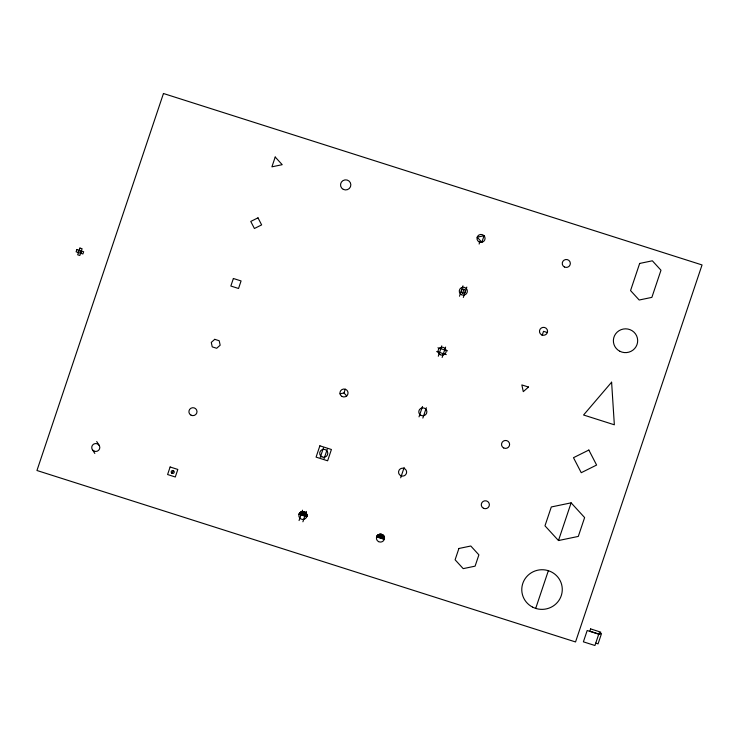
<?xml version="1.0" encoding="UTF-8"?>
<svg xmlns="http://www.w3.org/2000/svg" width="739" height="739" viewBox="0 0 739 739"><rect width="100%" height="100%" fill="white"/><g stroke="black" fill="none" stroke-linecap="round" stroke-linejoin="round"><path stroke-width="1.11" d="M78.288 252.498L79.036 250.272M80.736 253.274L81.484 251.057M172.233 473.403L173.185 470.577M299.055 520.552L302.537 510.187M320.246 457.404L323.405 447.982M340.023 393.813L343.995 392.982L345.252 389.213M302.907 521.78L306.38 511.406M324.088 458.633L327.257 449.201M438.292 356.235L441.765 345.87M419.013 416.861L422.486 406.496M459.492 296.228L462.974 285.854M400.695 477.8L404.168 467.427M462.679 293.069L463.944 289.3M479.121 244.055L479.759 242.17M442.134 357.464L445.617 347.099M422.856 418.089L426.338 407.725M463.335 297.447L466.817 287.083M542.26 335.09L543.525 331.321L547.368 332.541M535.701 608.4L548.356 570.702M558.472 540.542L571.127 502.843L584.623 517.568L578.295 536.422L558.472 540.542L544.976 525.817L551.303 506.963L571.127 502.843M437.931 347.783L447.548 350.84M436.666 351.552L446.282 354.609M381.084 534.205L382.322 534.593M380.225 534.158L383.033 535.054M379.698 534.223L383.421 535.415M379.19 534.352L383.744 535.803M378.858 534.482L383.947 536.098M378.497 534.657L384.132 536.449M378.239 534.805L384.243 536.717M377.952 535.008L384.354 537.041M377.749 535.175L384.419 537.29M303.507 511.591L304.745 511.988M302.648 511.554L305.456 512.45M377.527 535.387L384.465 537.595M302.122 511.619L305.844 512.801M377.361 535.572L384.492 537.835M301.623 511.748L306.177 513.199M377.176 535.803L384.502 538.131M301.281 511.878L306.371 513.494M377.047 535.987L384.492 538.361M300.921 512.044L306.556 513.836M376.899 536.228L384.465 538.639M300.718 512.164A4.046 3.963 -4.8 0 1 306.925 515.342A4.046 3.963 -4.8 0 1 300.995 519.027A4.046 3.963 -4.8 0 1 300.718 512.164L306.667 514.113M376.788 536.431L384.428 538.86M300.385 512.395L306.777 514.436M376.678 536.68L384.372 539.128M300.182 512.561L306.842 514.686M376.604 536.893L384.298 539.341M299.951 512.783L306.897 514.991M299.785 512.958L306.916 515.231M299.6 513.189L306.925 515.526M299.471 513.383L306.916 515.757M299.323 513.623L306.888 516.034M299.221 513.827L306.851 516.256M299.11 514.076L306.796 516.524M299.027 514.289L306.722 516.737M598.719 634.191L587.182 630.515L583.385 641.831L594.932 645.498L599.19 632.889L601.5 633.628L598.054 643.872L595.745 643.142M343.995 392.982L346.693 395.928M96.698 441.534L99.183 445.358M92.347 449.635L94.832 453.46M76.865 249.588L76.117 251.805L82.907 253.967L83.646 251.75L76.865 249.588M79.932 248.055L77.669 254.807L79.84 255.491L82.103 248.747L79.932 248.055M163.458 93.502L36.95 470.503L575.542 641.951L702.05 264.941L163.458 93.502M170.127 466.993L167.596 474.53L175.291 476.988L177.822 469.441L170.127 466.993M233.376 278.492L230.845 286.03L238.54 288.487L241.071 280.94L233.376 278.492M275.204 157.028L271.915 166.829L282.215 164.686L275.204 157.028M319.876 445.811L316.08 457.127L327.626 460.794L331.414 449.488L319.876 445.811M484.045 235.75L481.856 242.281L477.172 237.173L484.045 235.75M458.901 548.486L455.104 559.793L463.205 568.633L475.094 566.157L478.89 554.85L470.798 546.01L458.901 548.486M639.66 263.444L630.552 290.584L639.189 300.016L651.872 297.374L660.98 270.234L652.343 260.802L639.66 263.444M590.618 628.907L589.861 631.171L599.966 634.385L600.724 632.122L590.618 628.907M611.606 382.202L583.57 415.004L614.349 424.796L611.606 382.202M214.763 339.33L211.28 342.397L212.232 346.868L216.675 348.281L220.167 345.224L219.206 340.744L214.763 339.33M528.505 387.042L523.277 391.642L521.845 384.927L528.505 387.042M257.994 217.839L250.761 221.432L254.41 228.499L261.643 224.896L257.994 217.839M588.844 450.042L573.482 457.69L581.242 472.701L596.604 465.053L588.844 450.042M93.881 451.012A4.046 3.963 -4.8 0 0 99.811 447.326A4.046 3.963 -4.8 0 0 93.604 444.157A4.046 3.963 -4.8 0 0 93.881 451.012M191.059 415.179A4.046 3.963 -4.8 0 0 196.999 411.503A4.046 3.963 -4.8 0 0 190.791 408.325A4.046 3.963 -4.8 0 0 191.059 415.179M171.965 473.283A1.515 1.487 -4.8 0 0 174.228 471.972A1.515 1.487 -4.8 0 0 171.938 470.715A1.515 1.487 -4.8 0 0 171.965 473.283M343.284 189.369A5.164 5.053 -4.8 0 0 350.849 184.676A5.164 5.053 -4.8 0 0 342.933 180.63A5.164 5.053 -4.8 0 0 343.284 189.369M342.102 396.501A4.046 3.963 -4.8 0 0 348.041 392.815A4.046 3.963 -4.8 0 0 341.834 389.638A4.046 3.963 -4.8 0 0 342.102 396.501M321.862 456.822A4.046 3.963 -4.8 0 0 327.793 453.136A4.046 3.963 -4.8 0 0 321.585 449.959A4.046 3.963 -4.8 0 0 321.862 456.822M479.14 241.912A4.046 3.963 -4.8 0 0 485.07 238.226A4.046 3.963 -4.8 0 0 478.863 235.057A4.046 3.963 -4.8 0 0 479.14 241.912M462.318 292.912A2.023 1.986 -4.8 0 0 465.339 291.148A2.023 1.986 -4.8 0 0 462.281 289.476A2.023 1.986 -4.8 0 0 462.318 292.912M461.432 294.695A4.046 3.963 -4.8 0 0 467.362 291.009A4.046 3.963 -4.8 0 0 461.154 287.841A4.046 3.963 -4.8 0 0 461.432 294.695M440.222 354.711A4.046 3.963 -4.8 0 0 446.153 351.025A4.046 3.963 -4.8 0 0 439.945 347.847A4.046 3.963 -4.8 0 0 440.222 354.711M420.944 415.336A4.046 3.963 -4.8 0 0 426.874 411.651A4.046 3.963 -4.8 0 0 420.667 408.473A4.046 3.963 -4.8 0 0 420.944 415.336M400.704 475.657A4.046 3.963 -4.8 0 0 406.635 471.972A4.046 3.963 -4.8 0 0 400.427 468.794A4.046 3.963 -4.8 0 0 400.704 475.657M378.562 541.632A4.046 3.963 -4.8 0 0 384.502 537.946A4.046 3.963 -4.8 0 0 378.294 534.777A4.046 3.963 -4.8 0 0 378.562 541.632M564.411 266.973A4.046 3.963 -4.8 0 0 570.342 263.287A4.046 3.963 -4.8 0 0 564.134 260.11A4.046 3.963 -4.8 0 0 564.411 266.973M541.632 334.832A4.046 3.963 -4.8 0 0 547.571 331.146A4.046 3.963 -4.8 0 0 541.364 327.968A4.046 3.963 -4.8 0 0 541.632 334.832M503.684 447.936A4.046 3.963 -4.8 0 0 509.614 444.25A4.046 3.963 -4.8 0 0 503.407 441.072A4.046 3.963 -4.8 0 0 503.684 447.936M483.445 508.256A4.046 3.963 -4.8 0 0 489.375 504.571A4.046 3.963 -4.8 0 0 483.167 501.393A4.046 3.963 -4.8 0 0 483.445 508.256M619.864 351.274A12.147 11.889 -4.8 0 0 637.665 340.217A12.147 11.889 -4.8 0 0 619.042 330.693A12.147 11.889 -4.8 0 0 619.864 351.274M532.597 607.125A20.249 19.814 -4.8 0 0 562.259 588.697A20.249 19.814 -4.8 0 0 531.221 572.827A20.249 19.814 -4.8 0 0 532.597 607.125"/></g></svg>
